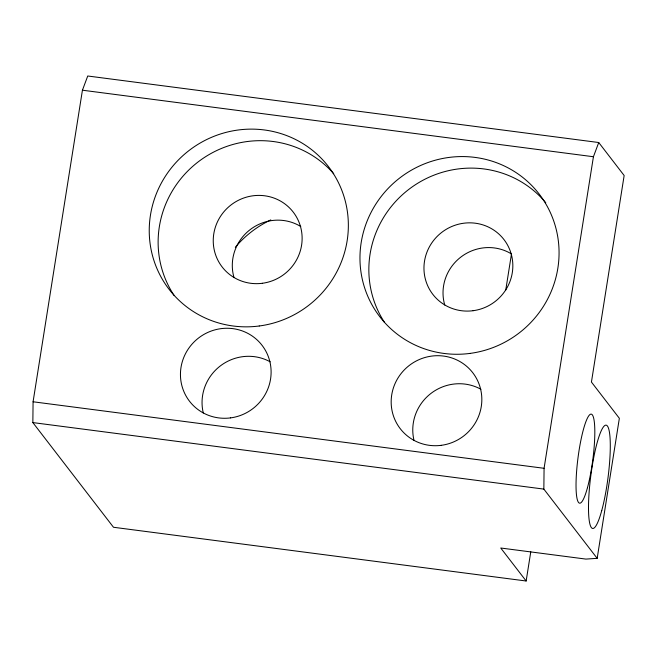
<?xml version="1.0" encoding="UTF-8"?>
<svg xmlns="http://www.w3.org/2000/svg" width="657" height="657" viewBox="0 0 657 657"><rect width="100%" height="100%" fill="white"/><g stroke="black" fill="none" stroke-linecap="round" stroke-linejoin="round"><path stroke-width="0.99" d="M526.15 581.002L113.489 527.267L32.85 422.582L33.08 401.78L82.429 90.206L87.742 75.998L598.741 142.528L624.15 175.518L591.44 382.062L619.354 418.304L597.172 558.335L585.904 559.091L500.741 548.012L526.15 581.002L530.782 551.781M597.172 558.335L543.848 489.104L544.078 468.301L593.427 156.736L598.741 142.528M505.75 290.065L511.524 253.635M82.429 90.206L593.427 156.736M33.08 401.78L544.078 468.301M32.85 422.582L543.848 489.104M414.025 440.436A45.793 44.545 -37.6 0 1 431.033 393.362A45.793 44.545 -37.6 0 1 480.908 389.256M203.3 413.007A45.793 44.545 -37.6 0 1 220.317 365.933A45.793 44.545 -37.6 0 1 270.191 361.818M234.023 277.599A44.898 43.674 -37.6 0 1 250.21 229.589A44.898 43.674 -37.6 0 1 300.766 226.525M444.748 305.029A44.898 43.674 -37.6 0 1 460.927 257.018A44.898 43.674 -37.6 0 1 511.491 253.955M174.228 295.634A100.562 97.827 -37.6 0 1 198.283 161.803A100.562 97.827 -37.6 0 1 333.707 173.719M384.386 322.209A100.562 97.827 -37.6 0 1 410.272 188.288A100.562 97.827 -37.6 0 1 545.762 202.709M235.329 247.229A103.256 100.447 -37.6 0 1 270.774 219.906M441.258 445.331A45.793 44.545 -37.6 0 0 473.163 373.266A45.793 44.545 -37.6 0 0 395.079 383.524A45.793 44.545 -37.6 0 0 441.258 445.331M230.541 417.893A45.793 44.545 -37.6 0 0 262.439 345.828A45.793 44.545 -37.6 0 0 184.354 356.086A45.793 44.545 -37.6 0 0 230.541 417.893M473.073 310.712A44.898 43.674 -37.6 0 0 504.346 240.068A44.898 43.674 -37.6 0 0 427.789 250.12A44.898 43.674 -37.6 0 0 473.073 310.712M262.348 283.282A44.898 43.674 -37.6 0 0 293.63 212.63A44.898 43.674 -37.6 0 0 217.073 222.69A44.898 43.674 -37.6 0 0 262.348 283.282M259.244 325.987A100.562 97.827 -37.6 0 0 329.305 167.724A100.562 97.827 -37.6 0 0 157.82 190.251A100.562 97.827 -37.6 0 0 259.244 325.987M469.969 353.417A100.562 97.827 -37.6 0 0 540.021 195.162A100.562 97.827 -37.6 0 0 368.544 217.689A100.562 97.827 -37.6 0 0 469.969 353.417M587.465 487.691A44.898 7.465 -82.6 0 0 592.359 414.912A44.898 7.465 -82.6 0 0 576.46 473.41A44.898 7.465 -82.6 0 0 587.465 487.691M601.763 510.481A52.075 8.656 -82.6 0 0 607.438 426.056A52.075 8.656 -82.6 0 0 589.001 493.908A52.075 8.656 -82.6 0 0 601.763 510.481"/></g></svg>
